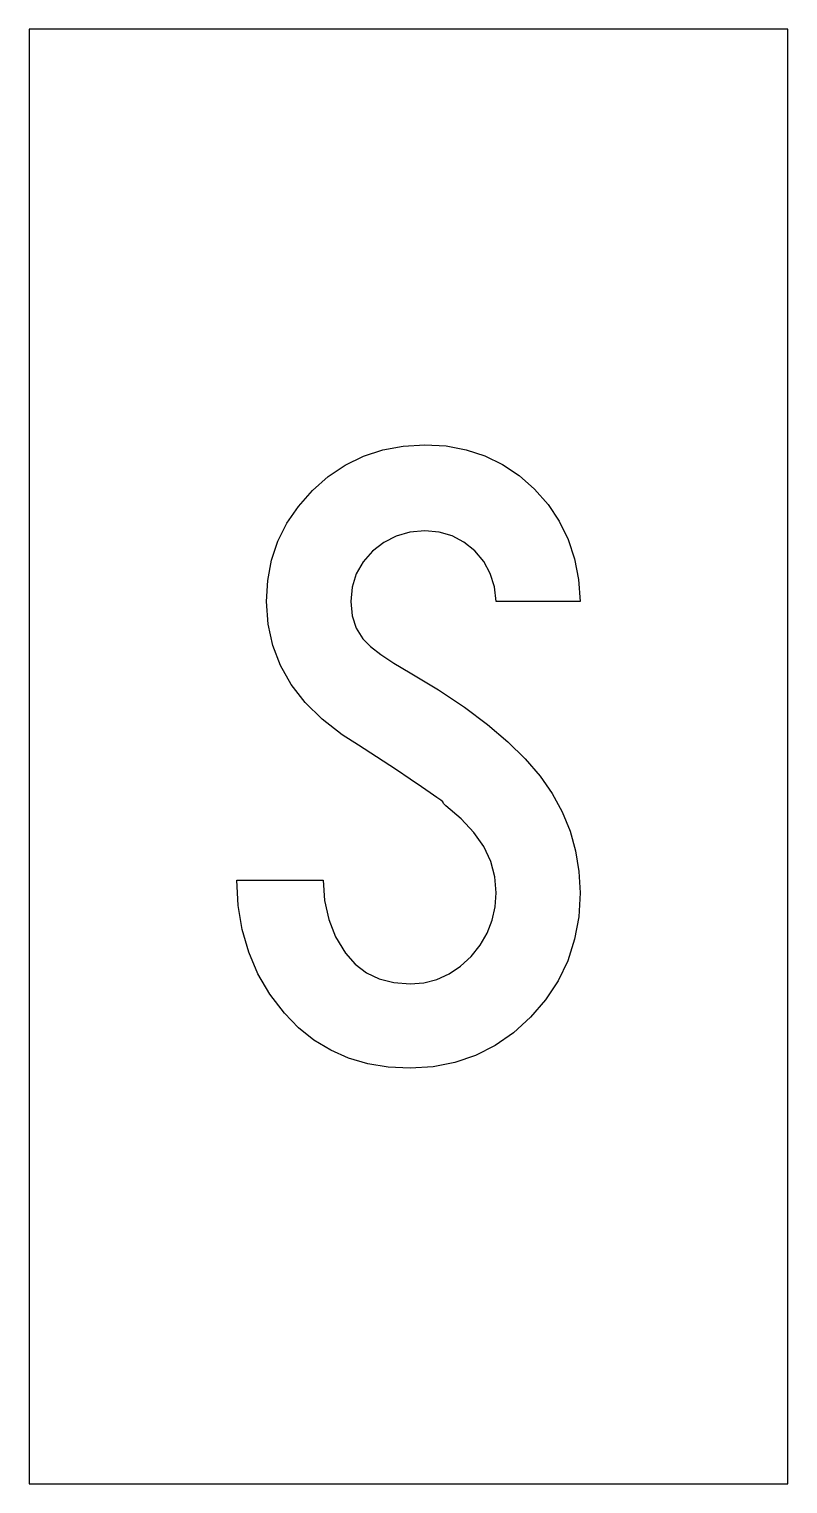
# Model space of a CAD drawing. Header units: inches. Extents: x 0 to 3.65, y 0 to 7.
import ezdxf

# ---------------------------------------------------------------- set-up
doc = ezdxf.new("R2010")
doc.units = ezdxf.units.IN
doc.header["$MEASUREMENT"] = 0
doc.layers.add('CUT', color=1, linetype='Continuous')

msp = doc.modelspace()

# ---------------------------------------------------------------- linework, layer by layer
at = {"layer": 'CUT'}
for points in [[(0, 0), (3.6512, 0), (3.6512, 7), (0, 7)], [(2.6446, 2.7293), (2.6247, 2.6204), (2.5915, 2.5175), (2.5451, 2.4207), (2.4855, 2.3299), (2.4125, 2.2452), (2.3302, 2.1703), (2.2421, 2.109), (2.1483, 2.0613), (2.0489, 2.0272), (1.9438, 2.0068), (1.833, 2), (1.7285, 2.0054), (1.63, 2.0217), (1.5375, 2.0488), (1.4511, 2.0867), (1.3708, 2.1354), (1.2965, 2.195), (1.2283, 2.2655), (1.1585, 2.357), (1.1014, 2.4545), (1.0571, 2.5581), (1.0254, 2.6678), (1.0063, 2.7835), (1, 2.9052), (1.415, 2.9052), (1.4217, 2.8071), (1.4417, 2.7159), (1.475, 2.6316), (1.5217, 2.5542), (1.5683, 2.5009), (1.6228, 2.4595), (1.685, 2.4299), (1.7551, 2.4121), (1.833, 2.4062), (1.8998, 2.4115), (1.9625, 2.4273), (2.0212, 2.4537), (2.0758, 2.4907), (2.1265, 2.5382), (2.1702, 2.5927), (2.2043, 2.6505), (2.2286, 2.7118), (2.2432, 2.7763), (2.248, 2.8443), (2.2413, 2.9212), (2.221, 2.9952), (2.1873, 3.0662), (2.14, 3.1344), (2.0792, 3.1997), (2.0049, 3.2621), (1.9938, 3.2744), (1.9901, 3.2824), (1.9815, 3.2891), (1.9615, 3.3034), (1.9301, 3.3252), (1.8874, 3.3546), (1.8333, 3.3916), (1.7678, 3.4362), (1.6716, 3.4987), (1.5847, 3.5548), (1.5069, 3.6044), (1.4102, 3.6794), (1.3283, 3.7598), (1.2614, 3.8459), (1.2093, 3.9375), (1.1721, 4.0346), (1.1497, 4.1374), (1.1423, 4.2456), (1.1484, 4.3475), (1.1668, 4.4442), (1.1975, 4.5358), (1.2404, 4.6222), (1.2957, 4.7034), (1.3631, 4.7795), (1.4395, 4.8469), (1.5214, 4.902), (1.6088, 4.9449), (1.7017, 4.9755), (1.8002, 4.9939), (1.9042, 5), (2.0061, 4.9941), (2.1024, 4.9763), (2.1932, 4.9467), (2.2783, 4.9052), (2.3579, 4.8519), (2.4318, 4.7868), (2.4972, 4.7125), (2.5511, 4.6319), (2.5934, 4.5449), (2.6242, 4.4515), (2.6434, 4.3517), (2.6512, 4.2456), (2.248, 4.2456), (2.2393, 4.3164), (2.2191, 4.3806), (2.1874, 4.4382), (2.1443, 4.4894), (2.0926, 4.5312), (2.0353, 4.5612), (1.9725, 4.5791), (1.9042, 4.5851), (1.8328, 4.579), (1.767, 4.5608), (1.7068, 4.5304), (1.6522, 4.4879), (1.6068, 4.4363), (1.5744, 4.3787), (1.5549, 4.3152), (1.5484, 4.2456), (1.5548, 4.1767), (1.5741, 4.1167), (1.6062, 4.0658), (1.6421, 4.0295), (1.6918, 3.9903), (1.7555, 3.9483), (1.833, 3.9033), (1.9706, 3.8202), (2.0949, 3.7371), (2.2058, 3.6541), (2.3034, 3.5712), (2.3876, 3.4884), (2.4585, 3.4057), (2.5174, 3.3212), (2.5655, 3.2331), (2.603, 3.1413), (2.6298, 3.0459), (2.6458, 2.9469), (2.6512, 2.8443)]]:
    msp.add_lwpolyline(points, close=True, dxfattribs=at)

doc.saveas('drawing.dxf')
